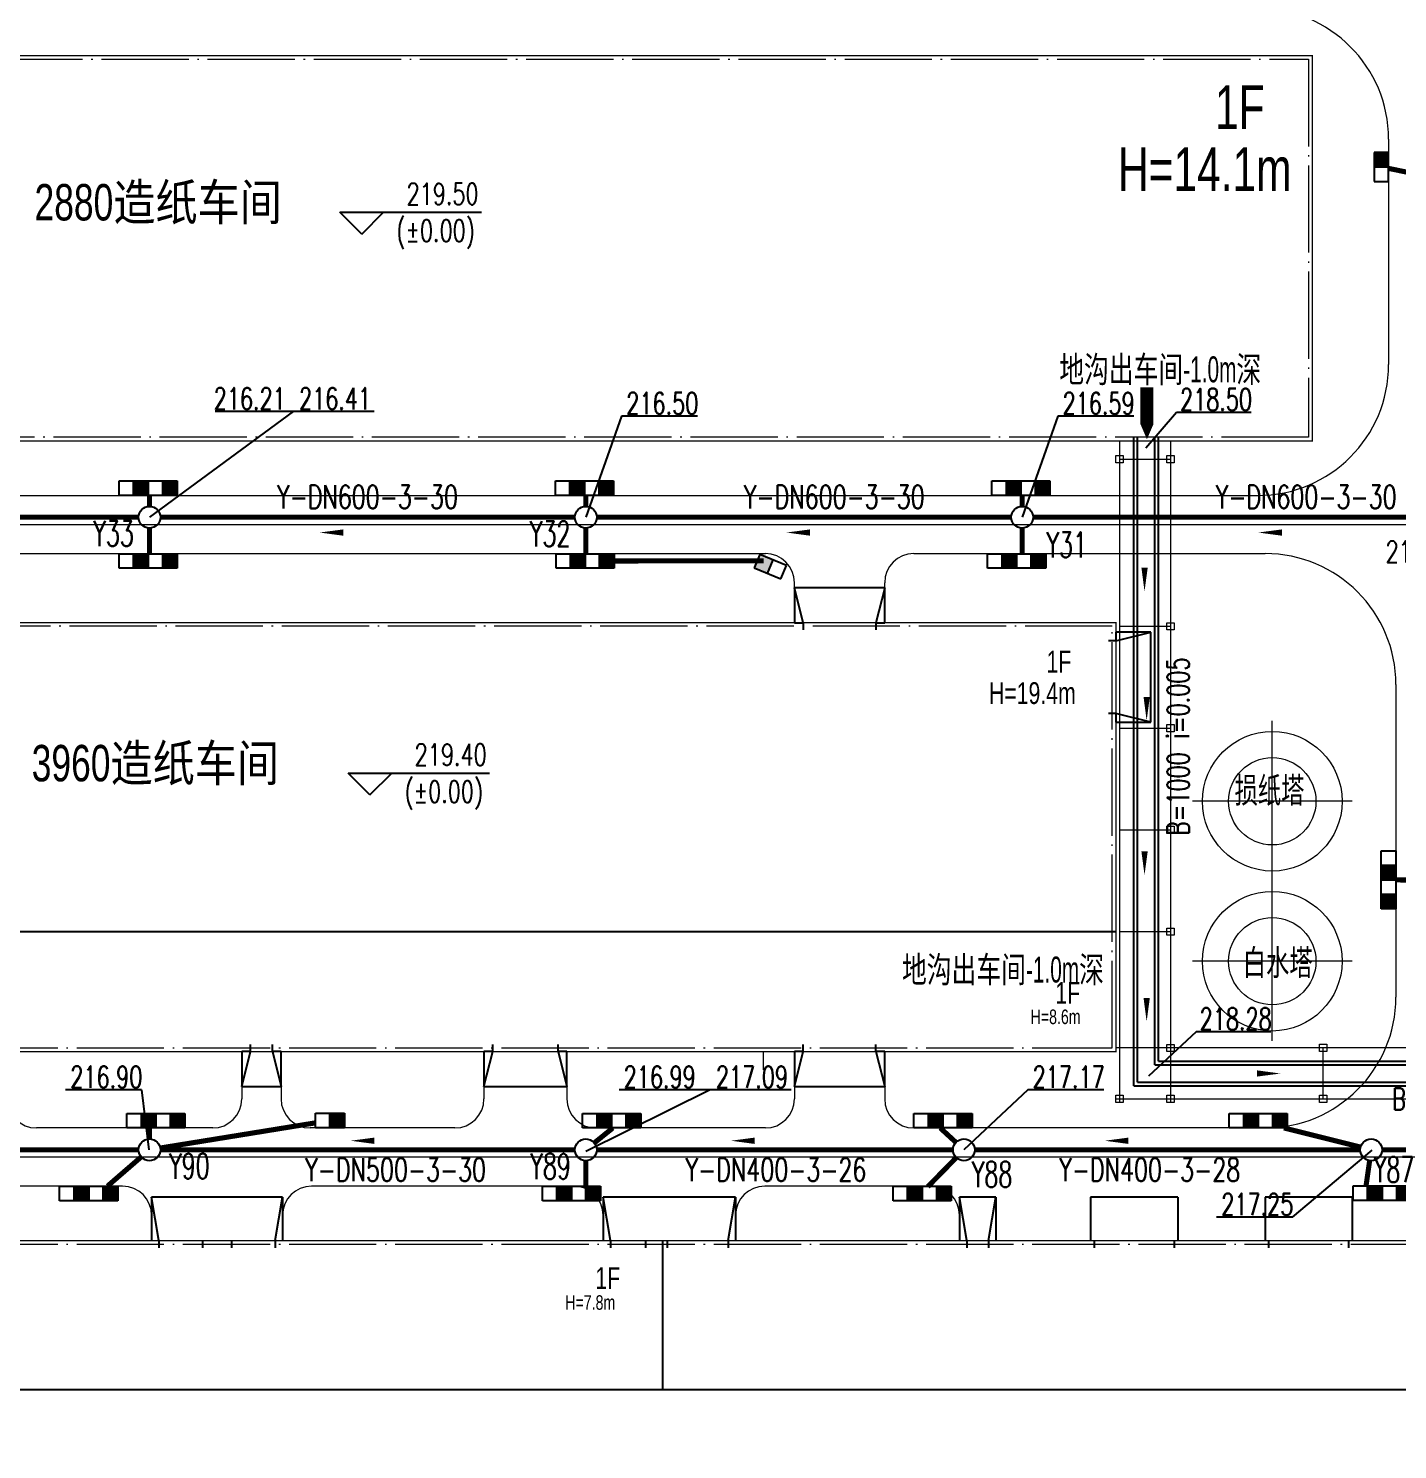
# Model space of a CAD drawing. Header units: metres. Extents: x 497246 to 997717, y 2998582 to 5998198.
# Drawn here: x 500235.1 to 500329.3, y 2999146.2 to 2999244 of the extents above; entities that cross this region are included whole.
import ezdxf
from ezdxf.enums import TextEntityAlignment as Align

# ---------------------------------------------------------------- set-up
doc = ezdxf.new("R2010")
doc.units = ezdxf.units.M
doc.header["$LTSCALE"] = 1000
doc.linetypes.add('DOTE', pattern=[2.42, 2, -0.2, 0.02, -0.2])
doc.linetypes.add('HIDDEN', pattern=[0.375, 0.25, -0.125])
doc.layers.get('0').update_dxf_attribs({"linetype": 'CONTINUOUS'})
for name, color, linetype in [('PIPE-雨水', 4, 'CONTINUOUS'), ('PUB_TEXT', 7, 'CONTINUOUS'), ('STAIR', 2, 'CONTINUOUS'), ('TEXT_雨水', 7, 'CONTINUOUS'), ('TWT_雨水口', 4, 'CONTINUOUS'), ('WELL_雨水', 4, 'CONTINUOUS'), ('YQ_IDEN', 3, 'CONTINUOUS'), ('建筑', 7, 'CONTINUOUS'), ('建筑门坡散水', 9, 'CONTINUOUS'), ('文字', 255, 'CONTINUOUS'), ('污水沟', 30, 'CONTINUOUS'), ('雨水标注', 100, 'CONTINUOUS')]:
    doc.layers.add(name, color=color, linetype=linetype)
doc.layers.add('建筑轴线', color=1, linetype='DOTE', lineweight=15, plot=False)
for name, color, linetype, lineweight in [('桁架-管廊', 6, 'CONTINUOUS', 0), ('细线', 7, 'CONTINUOUS', 18), ('设备', 253, 'CONTINUOUS', 15), ('道路', 4, 'CONTINUOUS', 15), ('道路中线', 1, 'DOTE', 13)]:
    doc.layers.add(name, color=color, linetype=linetype, lineweight=lineweight)
doc.styles.add('_HZTXT', font='txt.shx', dxfattribs={"width": 0.8, "bigfont": 'HZTXT.shx'})
doc.styles.add('_TCH_DIM', font='SIMPLEX', dxfattribs={"bigfont": 'GBCBIG'})
doc.styles.add('_TWT_WELL', font='SIMPLEX', dxfattribs={"width": 0.8, "height": 3.5, "bigfont": 'HZTXT'})
doc.styles.add('CLWD', font='ARIALN.TTF')
doc.styles.add('HZTXT', font='txt', dxfattribs={"width": 0.7, "bigfont": 'HZTXT'})
doc.styles.add('TG_LINETYPE', font='SIMPLEX', dxfattribs={"width": 0.8, "height": 3, "bigfont": 'HZTXT'})
doc.styles.add('亨利项目总图布置_2022_8_8_t3--03$0$亨利项目总图布置_2022_8_8_t3--02$0$CEC', font='ARIALN.TTF')
doc.linetypes.add('TG_Y', pattern='A,2,-0.3,["Y",TG_LINETYPE,S=0.1,R=0,X=-0.23,Y=-0.15],0', length=2.3)

# ---------------------------------------------------------------- blocks, each defined once
blk = doc.blocks.new('A$C8b354ef7')
at = {"layer": '设备', "color": 1, "linetype": 'DOTE'}
for p, q in [((5.487, 0), (5.487, 11.015)), ((0, 5.508), (10.975, 5.508))]:
    blk.add_line(p, q, dxfattribs=at)
at = {"layer": '设备'}
blk.add_circle((5.487, 5.475), 4.8, dxfattribs=at)
at = {"layer": '设备', "linetype": 'HIDDEN'}
blk.add_circle((5.487, 5.475), 3, dxfattribs=at)
blk = doc.blocks.new('$TwtSys$00000187')
blk.add_circle((0, 0), 0.5)
blk = doc.blocks.new('$TwtSys$00000425')
for p, q in [((-1000, -250), (-1000, 250)), ((-1000, 250), (0, 250)), ((-500, -250), (-500, 250)), ((0, 250), (1000, 250)), ((0, 250), (0, -250)), ((0, -250), (0, 250)), ((500, -250), (500, 250)), ((1000, 250), (1000, -250)), ((0, -250), (-1000, -250)), ((1000, -250), (0, -250))]:
    blk.add_line(p, q)
for points in [[(-500, 250), (0, 250), (-500, -250), (0, -250)], [(500, 250), (1000, 250), (500, -250), (1000, -250)]]:
    blk.add_solid(points)
blk = doc.blocks.new('$TwtSys$00000424')
for p, q in [((-500, 250), (500, 250)), ((-500, -250), (-500, 250)), ((0, -250), (0, 250)), ((500, 250), (500, -250)), ((500, -250), (-500, -250))]:
    blk.add_line(p, q)
blk.add_solid([(0, 250), (500, 250), (0, -250), (500, -250)])

msp = doc.modelspace()

# ---------------------------------------------------------------- linework, layer by layer
at = {"layer": 'PIPE-雨水', "color": 0, "linetype": 'TG_Y', "ltscale": 0.005, "const_width": 0.35}
for points in [[(500332.72, 2999233.485), (500328.655, 2999234.326)], [(500214.205, 2999210.333), (500242.705, 2999210.333)], [(500244.205, 2999210.333), (500272.705, 2999210.333)], [(500274.205, 2999210.333), (500302.705, 2999210.333)], [(500304.205, 2999210.333), (500332.705, 2999210.333)], [(500329.148, 2999185.394), (500332.705, 2999185.343)], [(500244.195, 2999166.953), (500254.865, 2999168.684)], [(500214.205, 2999166.833), (500242.705, 2999166.833)], [(500244.205, 2999166.833), (500272.705, 2999166.833)], [(500274.205, 2999166.833), (500298.705, 2999166.833)], [(500300.205, 2999166.833), (500326.705, 2999166.833)], [(500328.205, 2999166.833), (500354.905, 2999166.833)]]:
    msp.add_lwpolyline(points, dxfattribs=at)
at = {"layer": 'PIPE-雨水', "color": 0, "ltscale": 0.005, "const_width": 0.35}
for points in [[(500243.455, 2999211.833), (500243.455, 2999211.083)], [(500273.455, 2999211.833), (500273.455, 2999211.083)], [(500303.455, 2999211.833), (500303.455, 2999211.083)], [(500243.455, 2999209.583), (500243.455, 2999207.833)], [(500273.455, 2999209.583), (500273.455, 2999207.767)], [(500303.455, 2999209.583), (500303.455, 2999207.798)], [(500243.455, 2999168.333), (500243.455, 2999167.583)], [(500275.316, 2999168.333), (500274.039, 2999167.303)], [(500297.828, 2999168.333), (500298.903, 2999167.341)], [(500321.457, 2999168.333), (500326.727, 2999167.015)], [(500242.888, 2999166.341), (500240.57, 2999164.333)], [(500273.455, 2999166.083), (500273.455, 2999164.267)], [(500298.93, 2999166.297), (500296.976, 2999164.298)], [(500327.349, 2999166.09), (500327.094, 2999164.298)]]:
    msp.add_lwpolyline(points, dxfattribs=at)
at = {"layer": 'PIPE-雨水', "color": 70, "linetype": 'ByBlock'}
for points in [[(500259.641, 2999209.277, 0, 0, 0), (500255.158, 2999209.283, 0, 0.432, 0), (500256.778, 2999209.281, 0, 0, 0)], [(500291.738, 2999209.277, 0, 0, 0), (500287.255, 2999209.283, 0, 0.432, 0), (500288.875, 2999209.281, 0, 0, 0)], [(500324.176, 2999209.277, 0, 0, 0), (500319.694, 2999209.283, 0, 0.432, 0), (500321.314, 2999209.281, 0, 0, 0)], [(500261.773, 2999167.448, 0, 0, 0), (500257.291, 2999167.455, 0, 0.432, 0), (500258.911, 2999167.452, 0, 0, 0)], [(500287.922, 2999167.448, 0, 0, 0), (500283.439, 2999167.455, 0, 0.432, 0), (500285.059, 2999167.452, 0, 0, 0)], [(500313.621, 2999167.448, 0, 0, 0), (500309.138, 2999167.455, 0, 0.432, 0), (500310.758, 2999167.452, 0, 0, 0)]]:
    msp.add_lwpolyline(points, format="xyseb", dxfattribs=at)
at = {"layer": 'PIPE-雨水', "color": 0, "linetype": 'TG_Y', "ltscale": 0.0025, "const_width": 0.35}
msp.add_lwpolyline([(500285.695, 2999207.34), (500275.408, 2999207.326)], dxfattribs=at)
at = {"layer": 'STAIR'}
msp.add_line((500301.655, 2999163.583), (500299.155, 2999163.583), dxfattribs=at)
at = {"layer": 'YQ_IDEN', "color": 1}
msp.add_lwpolyline([(500312.038, 2999215.7, 0, 1.5, 0), (500312.038, 2999217.437, 0.9, 0.9, 0), (500312.038, 2999219.268, 0.9, 0.9, 0)], format="xyseb", dxfattribs=at)
at = {"layer": '建筑', "linetype": 'Continuous'}
msp.add_line((500157.905, 2999181.833), (500309.905, 2999181.833), dxfattribs=at)
at = {"layer": '建筑'}
msp.add_line((500278.755, 2999150.333), (500278.755, 2999160.583), dxfattribs=at)
at = {"layer": '建筑', "linetype": 'Continuous', "const_width": 0.1}
for points in [[(500323.405, 2999242.083), (500323.405, 2999215.583), (500157.905, 2999215.583), (500157.905, 2999233.083), (500166.905, 2999233.083), (500166.905, 2999242.083)], [(500157.905, 2999173.583), (500309.905, 2999173.583), (500309.905, 2999203.083), (500157.905, 2999203.083)], [(500157.905, 2999127.083), (500169.905, 2999127.083), (500169.905, 2999124.233), (500200.105, 2999124.233), (500200.105, 2999127.083), (500277.905, 2999127.083), (500277.905, 2999124.233), (500290.405, 2999124.233), (500290.405, 2999127.083), (500350.405, 2999127.083), (500350.405, 2999160.583), (500157.905, 2999160.583)]]:
    msp.add_lwpolyline(points, close=True, dxfattribs=at)
at = {"layer": '建筑', "flags": 128}
msp.add_lwpolyline([(500350.405, 2999150.333), (500157.905, 2999150.332)], dxfattribs=at)
at = {"layer": '建筑轴线', "ltscale": 0.003}
for points in [[(500323.155, 2999241.833), (500323.155, 2999215.833), (500158.155, 2999215.833), (500158.155, 2999232.833), (500167.155, 2999232.833), (500167.155, 2999241.833)], [(500158.155, 2999173.833), (500309.655, 2999173.833), (500309.655, 2999202.833), (500158.155, 2999202.833)], [(500158.155, 2999160.333), (500350.155, 2999160.333), (500350.155, 2999127.333), (500158.155, 2999127.333)]]:
    msp.add_lwpolyline(points, close=True, dxfattribs=at)
at = {"layer": '建筑门坡散水', "linetype": 'Continuous'}
for p, q in [((500294.005, 2999205.483), (500287.805, 2999205.483)), ((500287.805, 2999205.483), (500287.805, 2999203.083)), ((500288.405, 2999203.083), (500287.805, 2999205.483)), ((500294.005, 2999205.483), (500293.405, 2999203.083)), ((500294.005, 2999203.083), (500294.005, 2999205.483)), ((500287.805, 2999203.083), (500288.405, 2999203.083)), ((500288.405, 2999203.083), (500288.405, 2999202.583)), ((500293.405, 2999203.083), (500294.005, 2999203.083)), ((500293.405, 2999203.083), (500293.405, 2999202.583)), ((500312.305, 2999202.433), (500309.905, 2999202.433)), ((500309.905, 2999202.433), (500309.905, 2999201.833)), ((500309.905, 2999201.833), (500312.305, 2999202.433)), ((500312.305, 2999201.833), (500312.305, 2999202.433)), ((500309.905, 2999201.833), (500309.405, 2999201.833)), ((500312.305, 2999196.833), (500312.305, 2999201.833)), ((500309.905, 2999196.833), (500309.405, 2999196.833)), ((500312.305, 2999196.233), (500309.905, 2999196.833)), ((500309.905, 2999196.833), (500309.905, 2999196.233)), ((500309.905, 2999196.233), (500312.305, 2999196.233)), ((500312.305, 2999196.233), (500312.305, 2999196.833)), ((500249.805, 2999171.183), (500250.405, 2999173.583)), ((500250.405, 2999173.583), (500249.805, 2999173.583)), ((500249.805, 2999173.583), (500249.805, 2999171.183)), ((500250.405, 2999173.583), (500250.405, 2999174.083)), ((500251.905, 2999173.583), (500251.905, 2999174.083)), ((500252.505, 2999173.583), (500251.905, 2999173.583)), ((500251.905, 2999173.583), (500252.505, 2999171.183)), ((500252.505, 2999171.183), (500252.505, 2999173.583)), ((500266.455, 2999171.183), (500267.055, 2999173.583)), ((500267.055, 2999173.583), (500266.455, 2999173.583)), ((500266.455, 2999173.583), (500266.455, 2999171.183)), ((500267.055, 2999173.583), (500267.055, 2999174.083)), ((500271.555, 2999173.583), (500271.555, 2999174.083)), ((500272.155, 2999173.583), (500271.555, 2999173.583)), ((500271.555, 2999173.583), (500272.155, 2999171.183)), ((500272.155, 2999171.183), (500272.155, 2999173.583)), ((500287.805, 2999171.183), (500288.405, 2999173.583)), ((500288.405, 2999173.583), (500287.805, 2999173.583)), ((500287.805, 2999173.583), (500287.805, 2999171.183)), ((500288.405, 2999173.583), (500288.405, 2999174.083)), ((500293.405, 2999173.583), (500293.405, 2999174.083)), ((500294.005, 2999173.583), (500293.405, 2999173.583)), ((500293.405, 2999173.583), (500294.005, 2999171.183)), ((500294.005, 2999171.183), (500294.005, 2999173.583)), ((500249.805, 2999171.183), (500250.405, 2999171.183)), ((500250.405, 2999171.183), (500251.905, 2999171.183)), ((500251.905, 2999171.183), (500252.505, 2999171.183)), ((500266.455, 2999171.183), (500267.055, 2999171.183)), ((500267.055, 2999171.183), (500271.555, 2999171.183)), ((500271.555, 2999171.183), (500272.155, 2999171.183)), ((500287.805, 2999171.183), (500288.405, 2999171.183)), ((500288.405, 2999171.183), (500293.405, 2999171.183)), ((500293.405, 2999171.183), (500294.005, 2999171.183)), ((500252.605, 2999163.583), (500243.605, 2999163.583)), ((500243.605, 2999163.583), (500243.605, 2999160.583)), ((500244.105, 2999160.583), (500243.605, 2999163.583)), ((500252.105, 2999160.583), (500252.605, 2999163.583)), ((500252.605, 2999163.583), (500252.605, 2999160.583)), ((500283.755, 2999163.583), (500274.655, 2999163.583)), ((500274.655, 2999163.583), (500274.655, 2999160.583)), ((500275.155, 2999160.583), (500274.655, 2999163.583)), ((500283.255, 2999160.583), (500283.755, 2999163.583)), ((500283.755, 2999163.583), (500283.755, 2999160.583)), ((500301.655, 2999163.583), (500299.155, 2999163.583)), ((500299.155, 2999163.583), (500299.155, 2999160.583)), ((500299.655, 2999160.583), (500299.155, 2999163.583)), ((500301.155, 2999160.583), (500301.655, 2999163.583)), ((500301.655, 2999163.583), (500301.655, 2999160.583)), ((500314.155, 2999163.583), (500308.155, 2999163.583)), ((500308.155, 2999163.583), (500308.155, 2999160.583)), ((500314.155, 2999163.583), (500314.155, 2999160.583)), ((500326.155, 2999163.583), (500320.155, 2999163.583)), ((500320.155, 2999163.583), (500320.155, 2999160.583)), ((500326.155, 2999163.583), (500326.155, 2999160.583)), ((500244.105, 2999160.583), (500244.105, 2999160.083)), ((500247.105, 2999160.583), (500247.105, 2999160.083)), ((500249.105, 2999160.583), (500249.105, 2999160.083)), ((500252.105, 2999160.583), (500252.105, 2999160.083)), ((500275.155, 2999160.583), (500275.155, 2999160.083)), ((500277.555, 2999160.583), (500277.555, 2999160.083)), ((500279.055, 2999160.583), (500279.055, 2999160.083)), ((500283.255, 2999160.583), (500283.255, 2999160.083)), ((500299.655, 2999160.583), (500299.655, 2999160.083)), ((500301.155, 2999160.583), (500301.155, 2999160.083)), ((500308.405, 2999160.583), (500308.405, 2999160.083)), ((500313.905, 2999160.583), (500313.905, 2999160.083)), ((500320.405, 2999160.583), (500320.405, 2999160.083)), ((500325.905, 2999160.583), (500325.905, 2999160.083))]:
    msp.add_line(p, q, dxfattribs=at)
at = {"layer": '文字', "color": 0}
for p, q in [((500258.057, 2999229.805), (500256.557, 2999231.305)), ((500256.557, 2999231.305), (500266.284, 2999231.305)), ((500258.057, 2999229.805), (500259.557, 2999231.305)), ((500258.615, 2999191.236), (500257.115, 2999192.736)), ((500257.115, 2999192.736), (500266.843, 2999192.736)), ((500258.615, 2999191.236), (500260.115, 2999192.736))]:
    msp.add_line(p, q, dxfattribs=at)
at = {"layer": '桁架-管廊', "linetype": 'ByBlock', "ltscale": 0.2}
msp.add_line((500324.155, 2999170.338), (500324.155, 2999173.838), dxfattribs=at)
for points in [[(500310.154, 2999215.583), (500310.155, 2999170.083)], [(500313.654, 2999215.583), (500313.655, 2999170.083)], [(500310.155, 2999214.333), (500313.655, 2999214.333)], [(500310.155, 2999202.833), (500313.655, 2999202.833)], [(500310.155, 2999195.833), (500313.655, 2999195.833)], [(500310.155, 2999188.833), (500313.655, 2999188.833)], [(500310.155, 2999181.833), (500313.655, 2999181.833)], [(500309.905, 2999170.333), (500367.155, 2999170.333), (500367.155, 2999173.833), (500309.934, 2999173.833)]]:
    msp.add_lwpolyline(points, dxfattribs=at)
for points in [[(500309.905, 2999214.583), (500310.405, 2999214.583), (500310.405, 2999214.083), (500309.905, 2999214.083)], [(500313.405, 2999214.583), (500313.905, 2999214.583), (500313.905, 2999214.083), (500313.405, 2999214.083)], [(500313.405, 2999203.083), (500313.905, 2999203.083), (500313.905, 2999202.583), (500313.405, 2999202.583)], [(500313.405, 2999196.083), (500313.905, 2999196.083), (500313.905, 2999195.583), (500313.405, 2999195.583)], [(500313.405, 2999189.083), (500313.905, 2999189.083), (500313.905, 2999188.583), (500313.405, 2999188.583)], [(500313.405, 2999182.083), (500313.905, 2999182.083), (500313.905, 2999181.583), (500313.405, 2999181.583)], [(500313.405, 2999174.083), (500313.905, 2999174.083), (500313.905, 2999173.583), (500313.405, 2999173.583)], [(500313.405, 2999174.083), (500313.905, 2999174.083), (500313.905, 2999173.583), (500313.405, 2999173.583)], [(500323.905, 2999174.088), (500324.405, 2999174.088), (500324.405, 2999173.588), (500323.905, 2999173.588)], [(500309.905, 2999170.583), (500310.405, 2999170.583), (500310.405, 2999170.083), (500309.905, 2999170.083)], [(500309.905, 2999170.583), (500310.405, 2999170.583), (500310.405, 2999170.083), (500309.905, 2999170.083)], [(500313.405, 2999170.583), (500313.905, 2999170.583), (500313.905, 2999170.083), (500313.405, 2999170.083)], [(500313.405, 2999170.583), (500313.905, 2999170.583), (500313.905, 2999170.083), (500313.405, 2999170.083)], [(500323.905, 2999170.588), (500324.405, 2999170.588), (500324.405, 2999170.088), (500323.905, 2999170.088)]]:
    msp.add_lwpolyline(points, close=True, dxfattribs=at)
at = {"layer": '污水沟', "color": 70}
for p, q in [((500314.078, 2999217.545), (500311.971, 2999215.09)), ((500319.204, 2999217.545), (500314.078, 2999217.545)), ((500315.429, 2999174.949), (500312.146, 2999171.891)), ((500320.556, 2999174.949), (500315.429, 2999174.949))]:
    msp.add_line(p, q, dxfattribs=at)
at = {"layer": '污水沟', "color": 30}
for p, q in [((500311.136, 2999171.222), (500311.136, 2999215.831)), ((500311.386, 2999171.472), (500311.386, 2999215.831)), ((500312.586, 2999172.672), (500312.586, 2999215.831)), ((500312.836, 2999172.922), (500312.836, 2999215.831)), ((500312.586, 2999172.672), (500352.854, 2999172.672)), ((500312.836, 2999172.922), (500352.693, 2999172.922)), ((500311.136, 2999171.222), (500364.418, 2999171.222)), ((500311.386, 2999171.472), (500364.668, 2999171.472))]:
    msp.add_line(p, q, dxfattribs=at)
for points in [[(500311.878, 2999209.724, 0, 0, 0), (500311.871, 2999205.242, 0, 0.432, 0), (500311.874, 2999206.862, 0, 0, 0)], [(500312.024, 2999200.835, 0, 0, 0), (500312.017, 2999196.353, 0, 0.432, 0), (500312.02, 2999197.973, 0, 0, 0)], [(500311.878, 2999190.214, 0, 0, 0), (500311.871, 2999185.731, 0, 0.432, 0), (500311.874, 2999187.351, 0, 0, 0)], [(500312.024, 2999180.137, 0, 0, 0), (500312.017, 2999175.654, 0, 0.432, 0), (500312.02, 2999177.274, 0, 0, 0)], [(500316.732, 2999172.084, 0, 0, 0), (500321.214, 2999172.077, 0, 0.432, 0), (500319.594, 2999172.08, 0, 0, 0)], [(500327.88, 2999172.084, 0, 0, 0), (500332.363, 2999172.077, 0, 0.432, 0), (500330.743, 2999172.08, 0, 0, 0)]]:
    msp.add_lwpolyline(points, format="xyseb", dxfattribs=at)
at = {"layer": '道路', "linetype": 'ByBlock', "lineweight": 0, "ltscale": 0.2}
for p, q in [((500328.655, 2999236.333), (500328.655, 2999220.833)), ((500162.571, 2999211.833), (500319.655, 2999211.833)), ((500185.005, 2999207.833), (500285.805, 2999207.833)), ((500296.005, 2999207.833), (500320.155, 2999207.833)), ((500287.805, 2999203.083), (500287.805, 2999205.833)), ((500294.005, 2999203.083), (500294.005, 2999205.833)), ((500329.155, 2999198.833), (500329.155, 2999177.333)), ((500249.805, 2999173.583), (500249.805, 2999170.333)), ((500252.505, 2999173.583), (500252.505, 2999170.333)), ((500266.455, 2999173.583), (500266.455, 2999170.333)), ((500272.155, 2999173.583), (500272.155, 2999170.333)), ((500285.66, 2999173.583), (500285.66, 2999172.333)), ((500287.805, 2999173.583), (500287.805, 2999170.333)), ((500294.005, 2999173.583), (500294.005, 2999170.333)), ((500247.805, 2999168.333), (500235.68, 2999168.333)), ((500264.455, 2999168.333), (500254.505, 2999168.333)), ((500285.805, 2999168.333), (500274.155, 2999168.333)), ((500320.155, 2999168.333), (500296.005, 2999168.333)), ((500241.605, 2999164.333), (500201.054, 2999164.333)), ((500272.655, 2999164.333), (500254.605, 2999164.333)), ((500297.155, 2999164.333), (500285.755, 2999164.333)), ((500243.605, 2999160.583), (500243.605, 2999162.333)), ((500252.605, 2999160.583), (500252.605, 2999162.333)), ((500274.655, 2999160.583), (500274.655, 2999162.333)), ((500283.755, 2999160.583), (500283.755, 2999162.333)), ((500299.155, 2999160.583), (500299.155, 2999162.333))]:
    msp.add_line(p, q, dxfattribs=at)
for centre, radius, start, end in [((500319.655, 2999236.333), 9, 0, 90), ((500319.655, 2999220.833), 9, 270, 0), ((500285.805, 2999205.833), 2, 0, 90), ((500296.005, 2999205.833), 2, 90, 180), ((500320.155, 2999198.833), 9, 0, 90), ((500320.155, 2999177.333), 9, 270, 0), ((500235.68, 2999170.333), 2, 180, 270), ((500247.805, 2999170.333), 2, 270, 0), ((500254.505, 2999170.333), 2, 180, 270), ((500264.455, 2999170.333), 2, 270, 0), ((500274.155, 2999170.333), 2, 180, 270), ((500285.805, 2999170.333), 2, 270, 0), ((500296.005, 2999170.333), 2, 180, 270), ((500241.605, 2999162.333), 2, 0, 90), ((500254.605, 2999162.333), 2, 90, 180), ((500272.655, 2999162.333), 2, 0, 90), ((500285.755, 2999162.333), 2, 90, 180), ((500297.155, 2999162.333), 2, 0, 90)]:
    msp.add_arc(centre, radius, start, end, dxfattribs=at)
at = {"layer": '道路中线', "ltscale": 5}
for p, q in [((500152.294, 2999209.833), (500332.155, 2999209.833)), ((500357.155, 2999166.333), (500153.472, 2999166.333))]:
    msp.add_line(p, q, dxfattribs=at)
at = {"layer": '道路中线', "ltscale": 0.005}
for p, q in [((500152.294, 2999209.833), (500332.155, 2999209.833)), ((500357.155, 2999166.333), (500153.472, 2999166.333))]:
    msp.add_line(p, q, dxfattribs=at)
at = {"layer": '雨水标注', "color": 70}
for p, q in [((500253.347, 2999217.606), (500243.455, 2999210.333)), ((500253.347, 2999217.606), (500247.965, 2999217.606)), ((500258.913, 2999217.606), (500253.347, 2999217.606)), ((500275.912, 2999217.279), (500273.455, 2999210.333)), ((500281.137, 2999217.279), (500275.912, 2999217.279)), ((500305.912, 2999217.279), (500303.455, 2999210.333)), ((500311.137, 2999217.279), (500305.912, 2999217.279)), ((500242.912, 2999170.959), (500237.687, 2999170.959)), ((500242.912, 2999170.959), (500243.408, 2999166.835)), ((500282.01, 2999170.95), (500273.455, 2999166.722)), ((500282.01, 2999170.95), (500275.74, 2999170.95)), ((500287.577, 2999170.95), (500282.01, 2999170.95)), ((500303.85, 2999170.959), (500299.455, 2999166.835)), ((500309.074, 2999170.959), (500303.85, 2999170.959)), ((500322.046, 2999162.192), (500327.511, 2999166.811)), ((500322.046, 2999162.192), (500316.821, 2999162.192))]:
    msp.add_line(p, q, dxfattribs=at)

# ---------------------------------------------------------------- block references
at = {"layer": 'TWT_雨水口', "xscale": 0.002, "zscale": 0.002}
for name, p, yscale, rotation in [('$TwtSys$00000424', (500328.155, 2999234.43), -0.002, 90), ('$TwtSys$00000424', (500286.143, 2999206.936), -0.002, 157.3356894209359), ('$TwtSys$00000425', (500328.648, 2999185.401), 0.002, 270)]:
    msp.add_blockref(name, p, dxfattribs=dict(at, yscale=yscale, rotation=rotation))
at = {"layer": 'TWT_雨水口', "xscale": 0.002, "yscale": 0.002, "zscale": 0.002}
for name, p in [('$TwtSys$00000425', (500243.37, 2999212.335)), ('$TwtSys$00000425', (500273.37, 2999212.335)), ('$TwtSys$00000425', (500303.37, 2999212.335)), ('$TwtSys$00000425', (500243.37, 2999207.323)), ('$TwtSys$00000425', (500273.408, 2999207.323)), ('$TwtSys$00000425', (500303.075, 2999207.323)), ('$TwtSys$00000425', (500243.9, 2999168.835)), ('$TwtSys$00000424', (500255.865, 2999168.847)), ('$TwtSys$00000425', (500275.23, 2999168.835)), ('$TwtSys$00000425', (500298.012, 2999168.835)), ('$TwtSys$00000425', (500319.689, 2999168.835)), ('$TwtSys$00000425', (500239.282, 2999163.823)), ('$TwtSys$00000425', (500272.469, 2999163.823)), ('$TwtSys$00000425', (500296.585, 2999163.823)), ('$TwtSys$00000425', (500328.207, 2999163.848))]:
    msp.add_blockref(name, p, dxfattribs=at)
at = {"layer": 'WELL_雨水', "xscale": 1.5, "yscale": 1.5, "zscale": 1.5}
for p in [(500243.455, 2999210.333), (500273.455, 2999210.333), (500303.455, 2999210.333), (500243.455, 2999166.833), (500273.455, 2999166.833), (500299.455, 2999166.833), (500327.455, 2999166.833)]:
    msp.add_blockref('$TwtSys$00000187', p, dxfattribs=at)
at = {"layer": '细线', "linetype": 'Continuous'}
for p in [(500315.168, 2999185.325), (500315.168, 2999174.325)]:
    msp.add_blockref('A$C8b354ef7', p, dxfattribs=at)

# ---------------------------------------------------------------- texts
at = {"style": '_HZTXT', "width": 0.8}
for s, p in [('损纸塔', (500320.465, 2999191.489)), ('白水塔', (500321.025, 2999179.641))]:
    msp.add_text(s, height=2, rotation=0, dxfattribs=at).set_placement(p, align=Align.MIDDLE_CENTER)
at = {"layer": 'PIPE-雨水', "color": 70, "style": 'HZTXT', "width": 0.7}
for s, p in [('Y-DN600-3-30', (500258.448, 2999211.732, 20.881)), ('Y-DN600-3-30', (500290.545, 2999211.732, 20.881)), ('Y-DN600-3-30', (500322.984, 2999211.732, 20.881)), ('Y-DN500-3-30', (500260.385, 2999165.464, 20.881)), ('Y-DN400-3-26', (500286.533, 2999165.464, 20.881)), ('Y-DN400-3-28', (500312.232, 2999165.464, 20.881))]:
    msp.add_text(s, height=1.6, dxfattribs=at).set_placement(p, align=Align.MIDDLE)
at = {"layer": 'PUB_TEXT', "color": 1, "style": 'CLWD', "width": 0.7}
for p in [(500306.01, 2999219.612), (500295.197, 2999178.334)]:
    msp.add_text('地沟出车间-1.0m深', height=1.785, dxfattribs=at).set_placement(p)
at = {"layer": 'PUB_TEXT', "color": 0, "style": '_TCH_DIM', "width": 0.705882}
msp.add_text('219.20', height=1.4875, dxfattribs=at).set_placement((500328.443, 2999207.214))
at = {"layer": 'TEXT_雨水', "style": '_TWT_WELL', "width": 0.64}
for s, p in [('Y33', (500239.597, 2999208.338)), ('Y32', (500269.617, 2999208.318)), ('Y31', (500305.135, 2999207.565)), ('Y90', (500244.816, 2999164.838)), ('Y89', (500269.643, 2999164.818)), ('Y88', (500299.997, 2999164.269)), ('Y87', (500327.637, 2999164.6))]:
    msp.add_text(s, height=1.75, dxfattribs=at).set_placement(p)
at = {"layer": '文字', "color": 7, "style": '亨利项目总图布置_2022_8_8_t3--03$0$亨利项目总图布置_2022_8_8_t3--02$0$CEC', "width": 0.85}
for s, height, p in [('1F', 3, (500316.716, 2999237.041)), ('H=14.1m', 3, (500310.046, 2999232.771)), ('2880造纸车间', 2.5, (500235.554, 2999230.749)), ('1F', 1.5, (500305.134, 2999199.654)), ('H=19.4m', 1.5, (500301.177, 2999197.491)), ('3960造纸车间', 2.5, (500235.361, 2999192.173)), ('1F', 1.5, (500305.742, 2999176.87)), ('H=8.6m', 1, (500304.039, 2999175.478)), ('1F', 1.5, (500274.11, 2999157.259)), ('H=7.8m', 1, (500272.045, 2999155.83))]:
    msp.add_text(s, height=height, dxfattribs=at).set_placement(p)
at = {"layer": '文字', "color": 0, "style": '_TCH_DIM', "width": 0.705882}
for s, p in [('219.50', (500261.134, 2999231.83)), ('(%%P0.00)', (500260.434, 2999229.292)), ('219.40', (500261.693, 2999193.261)), ('(%%P0.00)', (500260.993, 2999190.723))]:
    msp.add_text(s, height=1.4875, dxfattribs=at).set_placement(p)
at = {"layer": '污水沟', "color": 2, "style": 'HZTXT', "width": 0.7}
for s, p in [('218.50', (500316.789, 2999218.431, 20.881)), ('218.28', (500318.14, 2999175.834, 20.881))]:
    msp.add_text(s, height=1.5, dxfattribs=at).set_placement(p, align=Align.MIDDLE)
at = {"layer": '污水沟', "color": 30, "style": 'HZTXT', "width": 0.7}
msp.add_text('B=1000 i=0.005', height=1.5, rotation=90, dxfattribs=at).set_placement((500314.153, 2999194.574, 10.023), align=Align.MIDDLE)
msp.add_text('B=1000 i=0.005', height=1.5, dxfattribs=at).set_placement((500335.011, 2999170.361, 10.023), align=Align.MIDDLE)
at = {"layer": '雨水标注', "color": 70, "style": 'HZTXT', "width": 0.7}
for s, p in [('216.21', (500250.35, 2999218.491, 20.881)), ('216.41', (500256.217, 2999218.491, 20.881)), ('216.50', (500278.718, 2999218.164, 20.881)), ('216.59', (500308.718, 2999218.164, 20.881)), ('216.90', (500240.493, 2999171.844, 20.881)), ('216.99', (500278.538, 2999171.835, 20.881)), ('217.09', (500284.881, 2999171.835, 20.881)), ('217.17', (500306.655, 2999171.844, 20.881)), ('217.25', (500319.627, 2999163.077, 20.881))]:
    msp.add_text(s, height=1.5, dxfattribs=at).set_placement(p, align=Align.MIDDLE)

doc.saveas('drawing.dxf')
